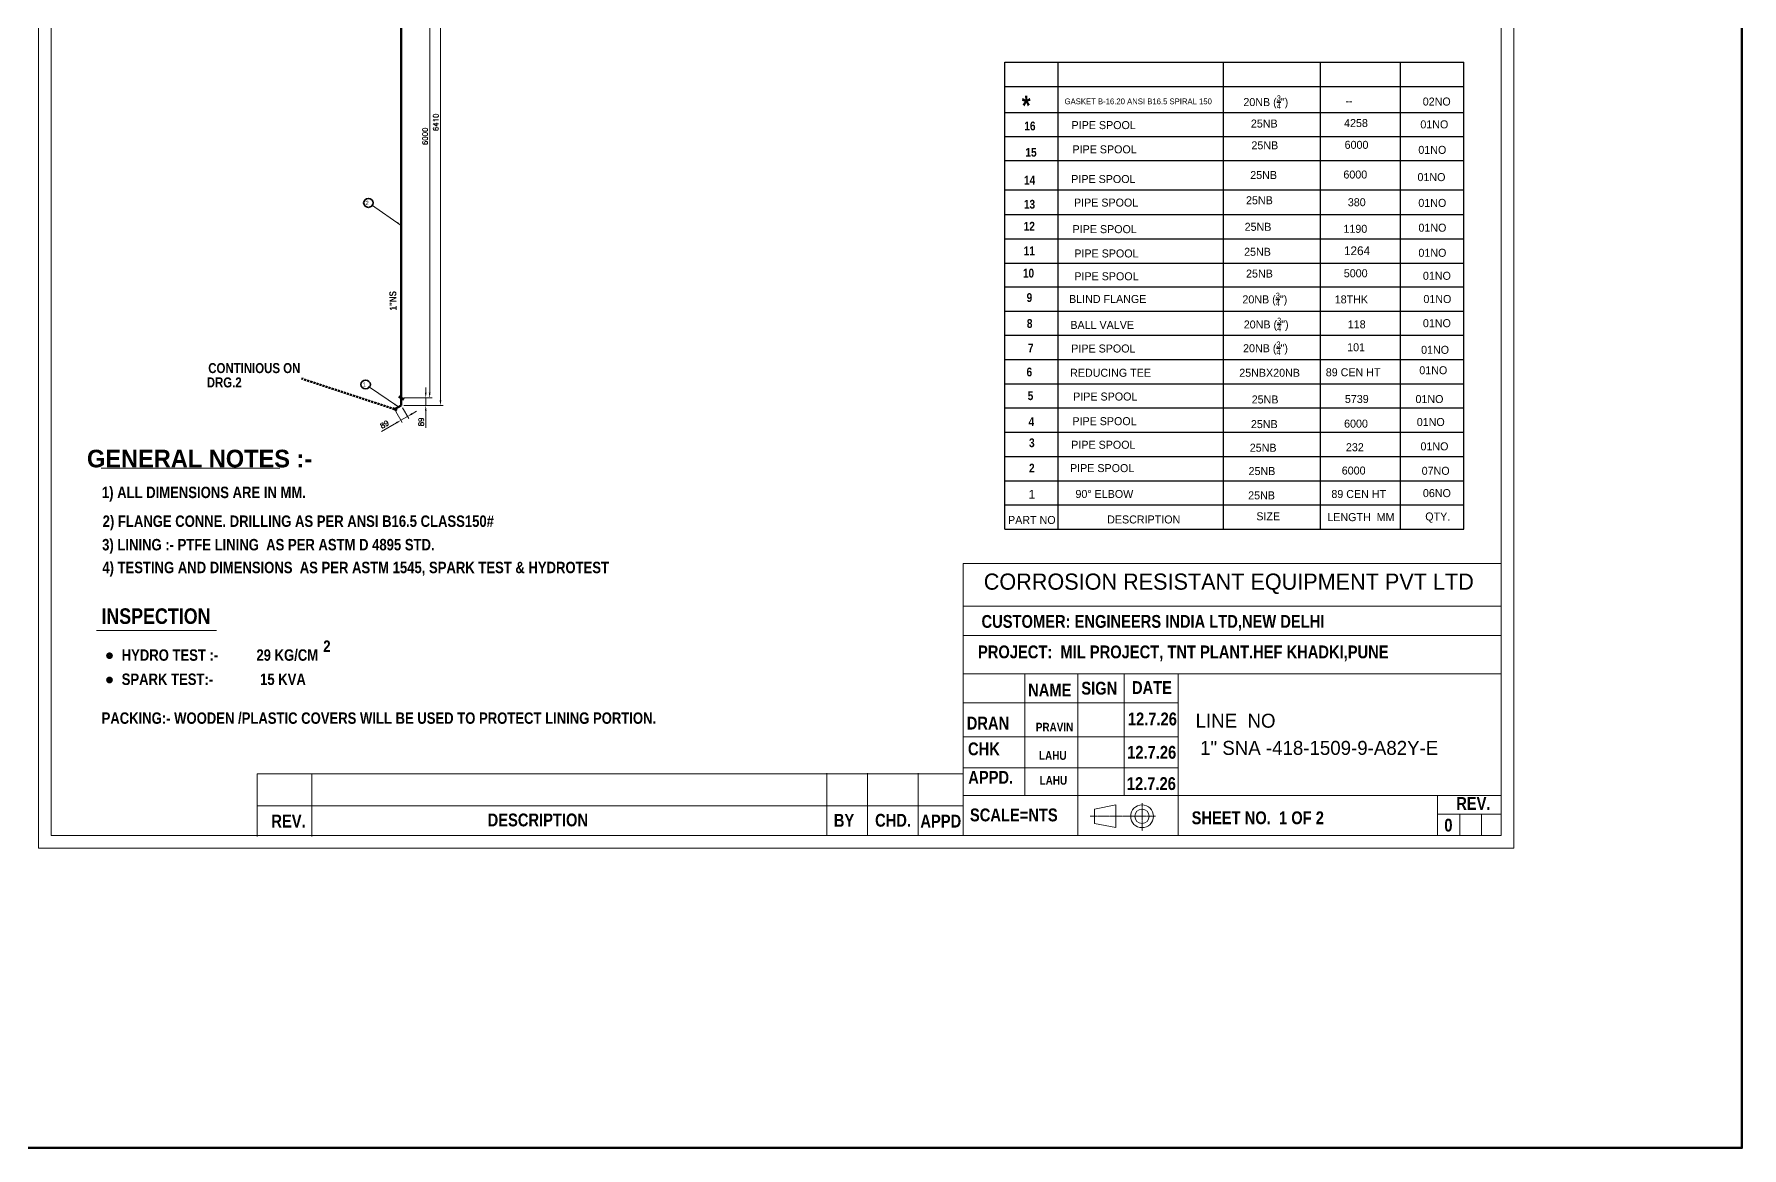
# Model space of a CAD drawing. Extents: x 111418 to 267280, y -151895 to -98368.
# Drawn here: x 153573 to 173513, y -130592 to -117584 of the extents above; entities that cross this region are included whole.
import ezdxf

# ---------------------------------------------------------------- set-up
doc = ezdxf.new("R2010")
doc.units = 0
doc.header["$MEASUREMENT"] = 0
doc.linetypes.add('CENTER', pattern=[2, 1.25, -0.25, 0.25, -0.25])
doc.linetypes.add('HIDDEN', pattern=[0.375, 0.25, -0.125])
doc.layers.get('0').update_dxf_attribs({"lineweight": 5})
doc.layers.get('DEFPOINTS').update_dxf_attribs({"lineweight": 5})
doc.layers.add('TEXT', color=4, linetype='Continuous', lineweight=5)
doc.styles.add('CHEM', font='isocp.shx')
doc.styles.add('MtXpl_Arial_Narrow', font='ARIALNB.TTF')
doc.styles.add('romans', font='romans.shx')
doc.styles.get("Standard").update_dxf_attribs({"font": 'romans.shx'})
doc.dimstyles.new('CHEM@123', dxfattribs={"dimscale": 26, "dimtxt": 1, "dimasz": 1, "dimexe": 0.5, "dimexo": 0.5, "dimgap": 0.4, "dimtad": 1, "dimdec": 0, "dimzin": 12, "dimdsep": 46, "dimtxsty": 'CHEM', "dimcen": 0.09, "dimclrd": 251, "dimclre": 251, "dimclrt": 3, "dimadec": 1, "dimazin": 2, "dimtfac": 1, "dimtdec": 0, "dimtmove": 0, "dimatfit": 3, "dimfxl": 0.18, "dimtolj": 1, "dimtzin": 0, "dimlwd": -1, "dimlwe": -1, "dimarcsym": 0})

# ---------------------------------------------------------------- blocks, each defined once
blk = doc.blocks.new('*D887')
at = {"layer": 'DEFPOINTS', "color": 0, "lineweight": 50, "ltscale": 100, "transparency": 16777216}
for p in [(157782, -121966), (157859, -121922), (157933, -122049)]:
    blk.add_point(p, dxfattribs=at)
at = {"layer": 'TEXT', "color": 2, "ltscale": 100, "transparency": 16777216}
for p, q in [((157797, -121992), (157871, -122120)), ((157874, -121947), (157948, -122075)), ((157985, -122019), (158037, -121989)), ((157804, -122124), (157629, -122225)), ((157933, -122049), (157856, -122094))]:
    blk.add_line(p, q, dxfattribs=at)
at = {"layer": 'TEXT', "color": 2, "lineweight": 50, "ltscale": 100, "transparency": 16777216}
for points in [[(157980, -122010), (157990, -122028), (157933, -122049)], [(157799, -122115), (157809, -122132), (157856, -122094)]]:
    blk.add_solid(points, dxfattribs=at)
at = {"layer": 'TEXT', "color": 0, "lineweight": 20, "ltscale": 100, "transparency": 16777216, "insert": (157663, -122142), "char_height": 60, "attachment_point": 5, "rotation": 30, "style": 'romans'}
blk.add_mtext('\\A1;89', dxfattribs=at)
blk = doc.blocks.new('*D888')
at = {"layer": 'DEFPOINTS', "color": 0, "lineweight": 50, "ltscale": 100, "transparency": 16777216}
for p in [(157859, -121833), (157859, -121922), (158145, -121922)]:
    blk.add_point(p, dxfattribs=at)
at = {"layer": 'TEXT', "color": 2, "ltscale": 100, "transparency": 16777216}
for p, q in [((157889, -121833), (158175, -121833)), ((158145, -121773), (158145, -121713)), ((158145, -121833), (158145, -121922)), ((157889, -121922), (158175, -121922)), ((158145, -121982), (158145, -122184))]:
    blk.add_line(p, q, dxfattribs=at)
at = {"layer": 'TEXT', "color": 2, "lineweight": 50, "ltscale": 100, "transparency": 16777216}
for points in [[(158135, -121773), (158155, -121773), (158145, -121833)], [(158135, -121982), (158155, -121982), (158145, -121922)]]:
    blk.add_solid(points, dxfattribs=at)
at = {"layer": 'TEXT', "color": 0, "lineweight": 20, "ltscale": 100, "transparency": 16777216, "insert": (158091, -122113), "char_height": 60, "attachment_point": 5, "rotation": 90, "style": 'romans'}
blk.add_mtext('\\A1;89', dxfattribs=at)
blk = doc.blocks.new('*D889')
at = {"layer": 'DEFPOINTS', "color": 0, "lineweight": 50, "ltscale": 100, "transparency": 16777216}
for p in [(157859, -115512), (157859, -121922), (158317, -121922)]:
    blk.add_point(p, dxfattribs=at)
at = {"layer": 'TEXT', "color": 2, "ltscale": 100, "transparency": 16777216}
for p, q in [((157889, -115512), (158347, -115512)), ((158317, -115572), (158317, -121862)), ((157889, -121922), (158347, -121922))]:
    blk.add_line(p, q, dxfattribs=at)
at = {"layer": 'TEXT', "color": 2, "lineweight": 50, "ltscale": 100, "transparency": 16777216}
for points in [[(158307, -115572), (158327, -115572), (158317, -115512)], [(158307, -121862), (158327, -121862), (158317, -121922)]]:
    blk.add_solid(points, dxfattribs=at)
at = {"layer": 'TEXT', "color": 0, "lineweight": 20, "ltscale": 100, "transparency": 16777216, "insert": (158263, -118615), "char_height": 60, "attachment_point": 5, "rotation": 90, "style": 'romans'}
blk.add_mtext('\\A1;6410', dxfattribs=at)
blk = doc.blocks.new('*D892')
at = {"layer": 'DEFPOINTS', "color": 0, "lineweight": 50, "ltscale": 100, "transparency": 16777216}
for p in [(157859, -115833), (158191, -115833), (157859, -121833)]:
    blk.add_point(p, dxfattribs=at)
at = {"layer": 'TEXT', "color": 2, "ltscale": 100, "transparency": 16777216}
for p, q in [((157889, -115833), (158221, -115833)), ((158191, -121773), (158191, -115893)), ((157889, -121833), (158221, -121833))]:
    blk.add_line(p, q, dxfattribs=at)
at = {"layer": 'TEXT', "color": 2, "lineweight": 50, "ltscale": 100, "transparency": 16777216}
for points in [[(158181, -115893), (158201, -115893), (158191, -115833)], [(158181, -121773), (158201, -121773), (158191, -121833)]]:
    blk.add_solid(points, dxfattribs=at)
at = {"layer": 'TEXT', "color": 0, "lineweight": 20, "ltscale": 100, "transparency": 16777216, "insert": (158137, -118778), "char_height": 60, "attachment_point": 5, "rotation": 90, "style": 'romans'}
blk.add_mtext('\\A1;6000', dxfattribs=at)

msp = doc.modelspace()

# ---------------------------------------------------------------- linework, layer by layer
for p, q in [((154354.2, -122652.7), (156441.5, -122652.7)), ((154299.9, -124549), (155700.4, -124549))]:
    msp.add_line(p, q)
at = {"lineweight": 20}
for p, q in [((164421.2, -123767.9), (164421.2, -126945.3)), ((164421.2, -123767.9), (170703.9, -123767.9)), ((164421.2, -124264.1), (170703.9, -124264.1)), ((164421.2, -124609.2), (170703.9, -124609.2)), ((166930.2, -124602.9), (166930.2, -124609.2)), ((164421.2, -125055.1), (170703.9, -125055.1)), ((165142, -125055.1), (165142, -126476.5)), ((165760.1, -125055.1), (165760.1, -126945.3)), ((166301.8, -125055.1), (166301.8, -126476.5)), ((166930.2, -125055.1), (166930.2, -126945.3)), ((164421.2, -125394.4), (166930.2, -125394.4)), ((164421.2, -125793.1), (166930.2, -125793.1)), ((162829.3, -126215.3), (162829.3, -126945.3)), ((163303.2, -126215.3), (163303.2, -126945.3)), ((163895.6, -126215.3), (163895.6, -126945.3)), ((164421.2, -126151.5), (166930.2, -126151.5)), ((164421.2, -126215.3), (164421.2, -126945.3)), ((156177.7, -126224), (164421.2, -126224)), ((156816.3, -126224), (156816.3, -126954)), ((156177.7, -126598.9), (164421.2, -126598.9)), ((164421.2, -126476.5), (170703.9, -126476.5)), ((165953.5, -126635.7), (166204, -126587)), ((166204, -126719.5), (166204, -126587)), ((169960.7, -126476.5), (169960.7, -126945.3)), ((165953.5, -126635.7), (165953.5, -126719.5)), ((165953.5, -126803.3), (165953.5, -126719.5)), ((165953.5, -126803.3), (166204, -126852)), ((166204, -126719.5), (166204, -126852)), ((169960.7, -126693.9), (170703.9, -126693.9)), ((170221.3, -126693.9), (170221.3, -126945.3)), ((170471.5, -126693.9), (170471.5, -126945.3))]:
    msp.add_line(p, q, dxfattribs=at)
at = {"color": 2, "linetype": 'CENTER', "lineweight": 20, "ltscale": 3}
for p, q in [((166508.9, -126564.6), (166508.9, -126890.4)), ((165903.2, -126719.5), (166665.3, -126719.5))]:
    msp.add_line(p, q, dxfattribs=at)
at = {"color": 7, "const_width": 37.8}
for points in [[(154432.1, -124844.3, 1), (154472.6, -124844.3, 1)], [(154432.1, -125127.1, 1), (154472.6, -125127.1, 1)]]:
    msp.add_lwpolyline(points, format="xyb", close=True, dxfattribs=at)
at = {"lineweight": 20}
for radius in [132.5, 83.8]:
    msp.add_circle((166508.9, -126719.5), radius, dxfattribs=at)
at = {"layer": 'TEXT', "color": 4, "lineweight": 53, "ltscale": 100}
for p, q in [((157859, -121921.5), (157859, -115511.5)), ((157832.3, -121817), (157890.2, -121850.5)), ((157852.7, -121828.8), (157863.8, -121835.3)), ((157852.7, -121828.8), (157863.8, -121835.3)), ((157852.7, -121828.8), (157863.8, -121835.3)), ((157761.9, -121954.4), (157805.6, -121979.7)), ((157775.6, -121962.3), (157786.7, -121968.8)), ((157775.6, -121962.3), (157786.7, -121968.8)), ((157779.8, -121964.7), (157784.7, -121967.6)), ((157782, -121966), (157859, -121921.5))]:
    msp.add_line(p, q, dxfattribs=at)
at = {"layer": 'TEXT', "color": 7, "lineweight": 25, "ltscale": 100}
for p, q in [((164907.1, -123365.5), (164907.1, -117911.7)), ((164907.1, -117911.7), (170267.6, -117911.7)), ((165530.3, -123365.5), (165530.3, -117911.7)), ((167462.1, -123365.5), (167462.1, -117911.7)), ((168594.8, -123365.5), (168594.8, -117911.7)), ((169528.1, -123365.5), (169528.1, -117911.7)), ((170267.6, -123365.5), (170267.6, -117911.7)), ((164907.1, -118194.6), (170267.6, -118194.6)), ((164907.1, -118498.3), (170267.6, -118498.3)), ((164907.1, -118781.3), (170267.6, -118781.3)), ((164907.1, -119059.6), (170267.6, -119059.6)), ((164907.1, -119401), (170267.6, -119401)), ((164907.1, -119691.8), (170267.6, -119691.8)), ((164907.1, -119974.7), (170267.6, -119974.7)), ((164907.1, -120257.7), (170267.6, -120257.7)), ((164907.1, -120257.7), (170267.6, -120257.7)), ((164907.1, -120536), (170267.6, -120536)), ((164907.1, -120818.9), (170267.6, -120818.9)), ((164907.1, -121101.9), (170267.6, -121101.9)), ((164907.1, -121384.8), (170267.6, -121384.8)), ((164907.1, -121667.8), (170267.6, -121667.8)), ((164907.1, -121950.7), (170267.6, -121950.7)), ((164907.1, -122233.7), (170267.6, -122233.7)), ((164907.1, -122516.7), (170267.6, -122516.7)), ((164907.1, -122799.6), (170267.6, -122799.6)), ((164907.1, -123082.6), (170267.6, -123082.6)), ((164907.1, -123365.5), (170267.6, -123365.5))]:
    msp.add_line(p, q, dxfattribs=at)
at = {"layer": 'TEXT', "color": 7, "lineweight": 5, "ltscale": 100}
for p, q in [((157857.6, -119818.1), (157509.8, -119578.9)), ((157826.1, -121939), (157478.2, -121699.8))]:
    msp.add_line(p, q, dxfattribs=at)
at = {"layer": 'TEXT', "color": 3, "linetype": 'HIDDEN', "lineweight": 50, "ltscale": 100}
msp.add_line((157782, -121966), (156693.1, -121605), dxfattribs=at)
at = {"layer": 'TEXT', "color": 7, "lineweight": 20, "ltscale": 100}
msp.add_line((156177.7, -126224), (156177.7, -126954), dxfattribs=at)
at = {"layer": 'TEXT', "color": 3, "lineweight": 50, "ltscale": 100}
msp.add_lwpolyline([(150645.9, -104019.8), (173513, -104019.8), (173513, -130591.5), (150645.9, -130591.5)], close=True, dxfattribs=at)
at = {"layer": 'TEXT', "color": 7, "lineweight": 20, "ltscale": 100}
for points in [[(153622.5, -105798.4), (170851.3, -105798.4), (170851.3, -127092.7), (153622.5, -127092.7)], [(153769.9, -105945.8), (170703.9, -105945.8), (170703.9, -126945.3), (153769.9, -126945.3)]]:
    msp.add_lwpolyline(points, close=True, dxfattribs=at)
at = {"layer": 'TEXT', "color": 3, "lineweight": 35, "ltscale": 100}
for centre in [(157475.1, -119555.2), (157443.5, -121676.1)]:
    msp.add_ellipse(centre, major_axis=(55.1, 0), ratio=0.9427685, start_param=-1.5707963, end_param=4.712389, dxfattribs=at)
at = {"layer": 'TEXT', "color": 2, "lineweight": 50, "ltscale": 100}
for points in [[(157807.5, -119793.5), (157818.1, -119778.7), (157857.3, -119817.9)], [(157776, -121914.4), (157786.6, -121899.6), (157825.8, -121938.8)]]:
    msp.add_solid(points, dxfattribs=at)

# ---------------------------------------------------------------- texts
at = {"color": 7, "style": 'MtXpl_Arial_Narrow'}
msp.add_text('1"NS', height=81.56, rotation=91.50828, dxfattribs=at).set_placement((157806.4, -120810.1))
for s, height, p in [('CONTINIOUS ON ', 116.518, (155605.6, -121542.9)), ('DRG.2', 116.52, (155588, -121710)), ('HYDRO TEST :-', 133.194, (154594.7, -124902.8)), ('29 KG/CM', 133.19, (156168.2, -124902.8)), ('2', 133.2, (156948.8, -124799.2)), ('SPARK TEST:-', 133.194, (154594.7, -125185.5)), (' 15 KVA', 133.19, (156168.2, -125185.5))]:
    msp.add_text(s, height=height, dxfattribs=at).set_placement(p)
at = {"color": 0, "style": 'MtXpl_Arial_Narrow'}
msp.add_text('INSPECTION', height=181.97, dxfattribs=at).set_placement((154357.9, -124472.5))
at = {"color": 7, "lineweight": 35, "attachment_point": 5, "style": 'MtXpl_Arial_Narrow'}
for s, insert, char_height in [('*', (165156.5, -118417.2), 230), ('16', (165200.4, -118657.2), 102.21), ('{\\fMS UI Gothic|b0|i0|c0|p34;01NO}', (169922.3, -118638.8), 93.446), ('15', (165212.9, -118965.1), 102.21), ('{\\fMS UI Gothic|b0|i0|c0|p34;01NO}', (169898.8, -118936.7), 93.446), ('14', (165196, -119289.9), 102.21), ('{\\fMS UI Gothic|b0|i0|c0|p34;01NO}', (169888.8, -119254.8), 93.446), ('13', (165195, -119571.8), 102.21), ('{\\fMS UI Gothic|b0|i0|c0|p34;PIPE SPOOL }', (166089.6, -119552.3), 93.446), ('{\\fMS UI Gothic|b0|i0|c0|p34;01NO}', (169898.8, -119556.1), 93.446), ('12', (165192.5, -119827.8), 102.21), ('{\\fMS UI Gothic|b0|i0|c0|p34;PIPE SPOOL }', (166073.3, -119862.6), 93.446), ('{\\fMS UI Gothic|b0|i0|c0|p34;01NO}', (169899.8, -119845.6), 93.446), ('11', (165192.5, -120115.1), 102.21), ('{\\fMS UI Gothic|b0|i0|c0|p34;PIPE SPOOL }', (166093.4, -120146.4), 93.446), ('{\\fMS UI Gothic|b0|i0|c0|p34;01NO}', (169899.8, -120138.8), 93.446), ('10', (165183.1, -120376.4), 102.21), ('{\\fMS UI Gothic|b0|i0|c0|p34;PIPE SPOOL }', (166093.7, -120413), 93.446), ('{\\fMS UI Gothic|b0|i0|c0|p34;01NO}', (169952.2, -120407.3), 93.446), ('9', (165194.1, -120661.9), 102.2), ('{\\fMS UI Gothic|b0|i0|c0|p34;BLIND FLANGE}', (166108.6, -120678.4), 93.446), ('{\\fMS UI Gothic|b0|i0|c0|p34;01NO}', (169957.8, -120678.8), 93.446), ('8', (165196.8, -120964.4), 102.2), ('{\\fMS UI Gothic|b0|i0|c0|p34;BALL VALVE }', (166044, -120980.5), 93.446), ('{\\fMS UI Gothic|b0|i0|c0|p34;01NO}', (169952.2, -120960.7), 93.446), ('7', (165210, -121249.1), 102.2), ('6', (165192.7, -121530.9), 102.2), ('5', (165206.5, -121807.9), 102.2), ('{\\fMS UI Gothic|b0|i0|c0|p34;PIPE SPOOL }', (166080, -121817.4), 93.446), ('4', (165216.9, -122110.6), 102.2), ('{\\fMS UI Gothic|b0|i0|c0|p34;PIPE SPOOL }', (166070.9, -122105.2), 93.446), ('3', (165222.3, -122357.8), 102.2), ('{\\fMS UI Gothic|b0|i0|c0|p34;PIPE SPOOL }', (166057.5, -122380.8), 93.446), ('2', (165222.3, -122652.5), 102.2), ('{\\fMS UI Gothic|b0|i0|c0|p34;PIPE SPOOL }', (166043.4, -122653.3), 93.446), ('{\\fSansSerif|b0|i0|c2|p2;1}', (165222.3, -122959.3), 102.207), ('{\\fMS UI Gothic|b0|i0|c0|p34;SIZE}', (167982.9, -123216.1), 93.446), ('{\\fMS UI Gothic|b0|i0|c238|p34;QTY.}', (169962.3, -123230.9), 93.446)]:
    msp.add_mtext(s, dxfattribs=dict(at, insert=insert, char_height=char_height))
at = {"color": 4, "lineweight": 35, "attachment_point": 5, "style": 'MtXpl_Arial_Narrow'}
for s, insert, char_height in [('{\\fMS UI Gothic|b0|i0|c0|p34;GASKET B-16.20 ANSI B16.5 SPIRAL 150}', (166464.6, -118369.8), 67.281), ('{\\fMS UI Gothic|b0|i0|c0|p34;02NO}', (169950.2, -118372.3), 93.446)]:
    msp.add_mtext(s, dxfattribs=dict(at, insert=insert, char_height=char_height))
at = {"color": 4, "lineweight": 35, "insert": (167954.3, -118377.8), "char_height": 93.446, "width": 990.963, "attachment_point": 5, "style": 'MtXpl_Arial_Narrow'}
msp.add_mtext('\\A1;{\\fMS UI Gothic|b0|i0|c0|p34;20NB (\\H0.7x;\\S3/4;\\H1.42857x;")}', dxfattribs=at)
at = {"color": 7, "lineweight": 35, "attachment_point": 5, "style": 'MtXpl_Arial_Narrow'}
for s, insert, char_height, width in [('{\\fMS UI Gothic|b0|i0|c0|p34;--}', (168925.6, -118363.9), 93.446, 1165.165), ('{\\fMS UI Gothic|b0|i0|c0|p34;25NB}', (167936.5, -118629.2), 93.446, 186.679), ('{\\fMS UI Gothic|b0|i0|c0|p34;4258}', (169007.4, -118623.4), 93.446, 186.679), ('{\\fMS UI Gothic|b0|i0|c0|p34;25NB}', (167942.7, -118883.5), 93.446, 186.679), ('{\\fMS UI Gothic|b0|i0|c0|p34;6000}', (169013.5, -118877.8), 93.446, 186.679), ('{\\fMS UI Gothic|b0|i0|c0|p34;25NB}', (167928.7, -119230.4), 93.446, 186.679), ('{\\fMS UI Gothic|b0|i0|c0|p34;6000}', (168999.5, -119224.6), 93.446, 186.679), ('{\\fMS UI Gothic|b0|i0|c0|p34;25NB}', (167879.9, -119525.1), 93.446, 186.679), ('{\\fMS UI Gothic|b0|i0|c0|p34;380}', (169016.3, -119548.3), 93.446, 1165.165), ('{\\fMS UI Gothic|b0|i0|c0|p34;25NB}', (167863.5, -119835.4), 93.446, 186.679), ('{\\fMS UI Gothic|b0|i0|c0|p34;1190}', (169000, -119858.6), 93.446, 1165.165), ('{\\fMS UI Gothic|b0|i0|c0|p34;25NB}', (167857.1, -120127.2), 93.446, 186.679), ('{\\fMS UI Gothic|b0|i0|c0|p34;1264}', (169019.7, -120115), 102.791, 205.347), ('{\\fMS UI Gothic|b0|i0|c0|p34;25NB}', (167880.3, -120381.4), 93.446, 186.679), ('{\\fMS UI Gothic|b0|i0|c0|p34;5000}', (169004.1, -120377.8), 93.446, 186.679), ('\\A1;{\\fMS UI Gothic|b0|i0|c0|p34;20NB (\\H0.7x;\\S3/4;\\H1.42857x;")}', (167943, -120682.1), 93.446, 990.963), ('{\\fMS UI Gothic|b0|i0|c0|p34;18THK}', (168953.8, -120683), 93.446, 186.679), ('\\A1;{\\fMS UI Gothic|b0|i0|c0|p34;20NB (\\H0.7x;\\S3/4;\\H1.42857x;")}', (167958.6, -120975.2), 93.446, 990.963), ('{\\fMS UI Gothic|b0|i0|c0|p34;118}', (169015.8, -120974.1), 93.446, 1165.165), ('\\A1;{\\fMS UI Gothic|b0|i0|c0|p34;20NB (\\H0.7x;\\S3/4;\\H1.42857x;")}', (167950.8, -121252.8), 93.446, 990.963), ('{\\fMS UI Gothic|b0|i0|c0|p34;25NBX20NB}', (167998.6, -121540), 93.446, 186.679), ('{\\fMS UI Gothic|b0|i0|c0|p34;89 CEN HT}', (168974.1, -121534.2), 93.446, 1165.165), ('{\\fMS UI Gothic|b0|i0|c0|p34;25NB}', (167945.9, -121851.7), 93.446, 186.679), ('{\\fMS UI Gothic|b0|i0|c0|p34;5739}', (169016.8, -121846), 93.446, 186.679), ('{\\fMS UI Gothic|b0|i0|c0|p34;25NB}', (167936.8, -122139.5), 93.446, 186.679), ('{\\fMS UI Gothic|b0|i0|c0|p34;6000}', (169007.6, -122133.8), 93.446, 186.679), ('{\\fMS UI Gothic|b0|i0|c0|p34;25NB}', (167923.4, -122415.1), 93.446, 186.679), ('{\\fMS UI Gothic|b0|i0|c0|p34;232}', (168994.3, -122409.4), 93.446, 186.679), ('{\\fMS UI Gothic|b0|i0|c0|p34;6000}', (168980.2, -122681.9), 93.446, 186.679), ('{\\fMS UI Gothic|b0|i0|c0|p34;25NB}', (167909.3, -122687.6), 93.446, 186.679), ('{\\fMS UI Gothic|b0|i0|c0|p34;25NB}', (167904.7, -122971.8), 93.446, 186.679)]:
    msp.add_mtext(s, dxfattribs=dict(at, insert=insert, char_height=char_height, width=width))
at = {"color": 3, "lineweight": 35, "char_height": 93.446, "attachment_point": 5, "style": 'MtXpl_Arial_Narrow'}
for s, insert in [('{\\fMS UI Gothic|b0|i0|c0|p34;PIPE SPOOL }', (166061.2, -118647.3)), ('{\\fMS UI Gothic|b0|i0|c0|p34;PIPE SPOOL }', (166071.9, -118930.5)), ('{\\fMS UI Gothic|b0|i0|c0|p34;PIPE SPOOL }', (166057.8, -119277.4)), ('{\\fMS UI Gothic|b0|i0|c0|p34;PIPE SPOOL }', (166057.8, -121256.6)), ('{\\fMS UI Gothic|b0|i0|c0|p34;01NO}', (169931, -121271.9)), ('{\\fMS UI Gothic|b0|i0|c0|p34;REDUCING TEE}', (166141.2, -121539.8)), ('{\\fMS UI Gothic|b0|i0|c0|p34;01NO}', (169910.1, -121510.5)), ('{\\fMS UI Gothic|b0|i0|c0|p34;01NO}', (169865.4, -121846.9)), ('{\\fMS UI Gothic|b0|i0|c0|p34;01NO}', (169880.3, -122115)), ('{\\fMS UI Gothic|b0|i0|c0|p34;01NO}', (169923.8, -122399.3)), ('{\\fMS UI Gothic|b0|i0|c0|p34;07NO}', (169937.7, -122685)), ('{\\fMS UI Gothic|b0|i0|c0|p34;90%%D ELBOW}', (166069.1, -122955.5)), ('{\\fMS UI Gothic|b0|i0|c0|p34;06NO}', (169952.2, -122945.4))]:
    msp.add_mtext(s, dxfattribs=dict(at, insert=insert))
at = {"color": 3, "char_height": 50.677, "attachment_point": 5}
for s, insert in [('\\pt50.67656; {\\fMS PGothic|b0|i0|c0|p34;2}', (157443, -119556.4)), ('\\pt50.67656; {\\fMS PGothic|b0|i0|c0|p34;1}', (157411.5, -121677.4))]:
    msp.add_mtext(s, dxfattribs=dict(at, insert=insert))
at = {"color": 3, "lineweight": 35, "char_height": 93.446, "attachment_point": 5, "style": 'MtXpl_Arial_Narrow'}
for s, insert, width in [('{\\fMS UI Gothic|b0|i0|c0|p34;101}', (169008.5, -121242), 186.679), ('{\\fMS UI Gothic|b0|i0|c0|p34;89 CEN HT}', (169039.4, -122955.8), 1956.841)]:
    msp.add_mtext(s, dxfattribs=dict(at, insert=insert, width=width))
at = {"insert": (155504.5, -122542.6), "char_height": 205.872, "attachment_point": 5, "style": 'romans'}
msp.add_mtext('\\A1;{\\f@HP Simplified Hans Light|b1|i0|c0|p34;GENERAL NOTES :-}', dxfattribs=at)
at = {"color": 7, "attachment_point": 5, "style": 'MtXpl_Arial_Narrow'}
for s, insert, char_height in [('\\A1;1) ALL DIMENSIONS ARE IN MM.', (155554.8, -122956.1), 133.194), ('\\A1;2) FLANGE CONNE. DRILLING AS PER ANSI B16.5 CLASS150#', (156656.9, -123292.6), 133.194), ('\\A1;3) LINING :- PTFE LINING  AS PER ASTM D 4895 STD.', (156307.4, -123566.9), 133.194), ('\\A1;4) TESTING AND DIMENSIONS  AS PER ASTM 1545, SPARK TEST & HYDROTEST  ', (157326.7, -123833.4), 133.194), ('CUSTOMER: ENGINEERS INDIA LTD,NEW DELHI  ', (166636.5, -124460.1), 149.809), ('PROJECT:  MIL PROJECT, TNT PLANT.HEF KHADKI,PUNE', (166990.6, -124816.1), 149.809), ('NAME', (165431.6, -125244), 149.81), ('SIGN', (166010, -125224.4), 149.81), ('DATE', (166625.2, -125215.7), 149.81), ('\\A1;  PACKING:- WOODEN /PLASTIC COVERS WILL BE USED TO PROTECT LINING PORTION.', (157555.4, -125574.6), 133.194), ('DRAN', (164709.9, -125630.9), 149.81), ('12.7.26', (166629.7, -125583.6), 149.81), ('PRAVIN', (165487.4, -125677.6), 101.17), ('CHK', (164662.5, -125933.1), 149.81), ('LAHU', (165466.9, -126009.8), 101.17), ('12.7.26', (166621.7, -125972.8), 149.81), ('APPD.', (164742.2, -126264.8), 149.81), ('LAHU', (165473.5, -126300.5), 101.17), ('12.7.26', (166617.8, -126338.3), 149.81), ('REV.', (170378, -126568.9), 149.81), ('REV.', (156542.7, -126775.5), 149.81), ('DESCRIPTION', (159454, -126762.9), 149.809), ('BY', (163029.3, -126766.7), 149.81), ('CHD.', (163601.4, -126766.7), 149.81), ('APPD', (164159, -126775.5), 149.81), ('SCALE=NTS', (165012, -126704.5), 149.81), ('0', (170086.4, -126823.5), 149.8)]:
    msp.add_mtext(s, dxfattribs=dict(at, insert=insert, char_height=char_height))
at = {"color": 7, "lineweight": 25, "char_height": 93.446, "attachment_point": 5, "style": 'MtXpl_Arial_Narrow'}
for s, insert in [('{\\fMS UI Gothic|b0|i0|c0|p34;PART NO}', (165222.3, -123258.9)), ('{\\fMS UI Gothic|b0|i0|c0|p34;DESCRIPTION}', (166528.7, -123253.2)), ('{\\fMS UI Gothic|b0|i0|c0|p34;LENGTH  MM}', (169065, -123226.1))]:
    msp.add_mtext(s, dxfattribs=dict(at, insert=insert))
at = {"color": 4, "lineweight": 20, "insert": (167522, -124004.5), "char_height": 188.764, "attachment_point": 5}
msp.add_mtext('{\\fMS UI Gothic|b0|i0|c0|p34;CORROSION RESISTANT EQUIPMENT PVT LTD}', dxfattribs=at)
at = {"color": 3, "lineweight": 20, "char_height": 163.092, "attachment_point": 5}
for s, insert in [(' {\\fLeelawadee UI Semilight|b0|i0|c0|p34; LINE  NO}', (167514.8, -125604.2)), (' {\\fLeelawadee UI Semilight|b0|i0|c0|p34;1" SNA -418-1509-9-A82Y-E}', (168521.5, -125921.4))]:
    msp.add_mtext(s, dxfattribs=dict(at, insert=insert))
at = {"color": 7, "insert": (167860.7, -126737.8), "char_height": 149.809, "width": 1547.032, "attachment_point": 5, "style": 'MtXpl_Arial_Narrow'}
msp.add_mtext('SHEET NO.  1 OF 2', dxfattribs=at)

# ---------------------------------------------------------------- dimensions: what is measured, and where the dimension line sits
at = {"layer": 'TEXT', "color": 3, "lineweight": 20, "ltscale": 100}
for base, p1, p2, angle, picture, middle in [((158317, -121921.5), (157859, -115511.5), (157859, -121921.5), 270, '*D889', (158317, -118615.1)), ((158191, -115832.5), (157859, -121832.5), (157859, -115832.5), 90, '*D892', (158191, -118777.7)), ((157932.7, -122049.1), (157782, -121966), (157859, -121921.5), 30, '*D887', (157690.1, -122189.2))]:
    dim = msp.add_linear_dim(base=base, p1=p1, p2=p2, angle=angle, dimstyle='CHEM@123', override={"dimscale": 60, "dimtxsty": 'romans', "dimclrd": 2, "dimclre": 2, "dimclrt": 0}, dxfattribs=at)
    dim.commit()
    dim.dimension.update_dxf_attribs({"geometry": picture, "text_midpoint": middle, "dimtype": 161})
dim = msp.add_aligned_dim(p1=(157859, -121832.5), p2=(157859, -121921.5), distance=286.2, dimstyle='CHEM@123', override={"dimscale": 60, "dimtxsty": 'romans', "dimclrd": 2, "dimclre": 2, "dimclrt": 0}, dxfattribs=at)
dim.commit()
dim.dimension.update_dxf_attribs({"geometry": '*D888', "text_midpoint": (158091.2, -122112.6)})

doc.saveas('drawing.dxf')
